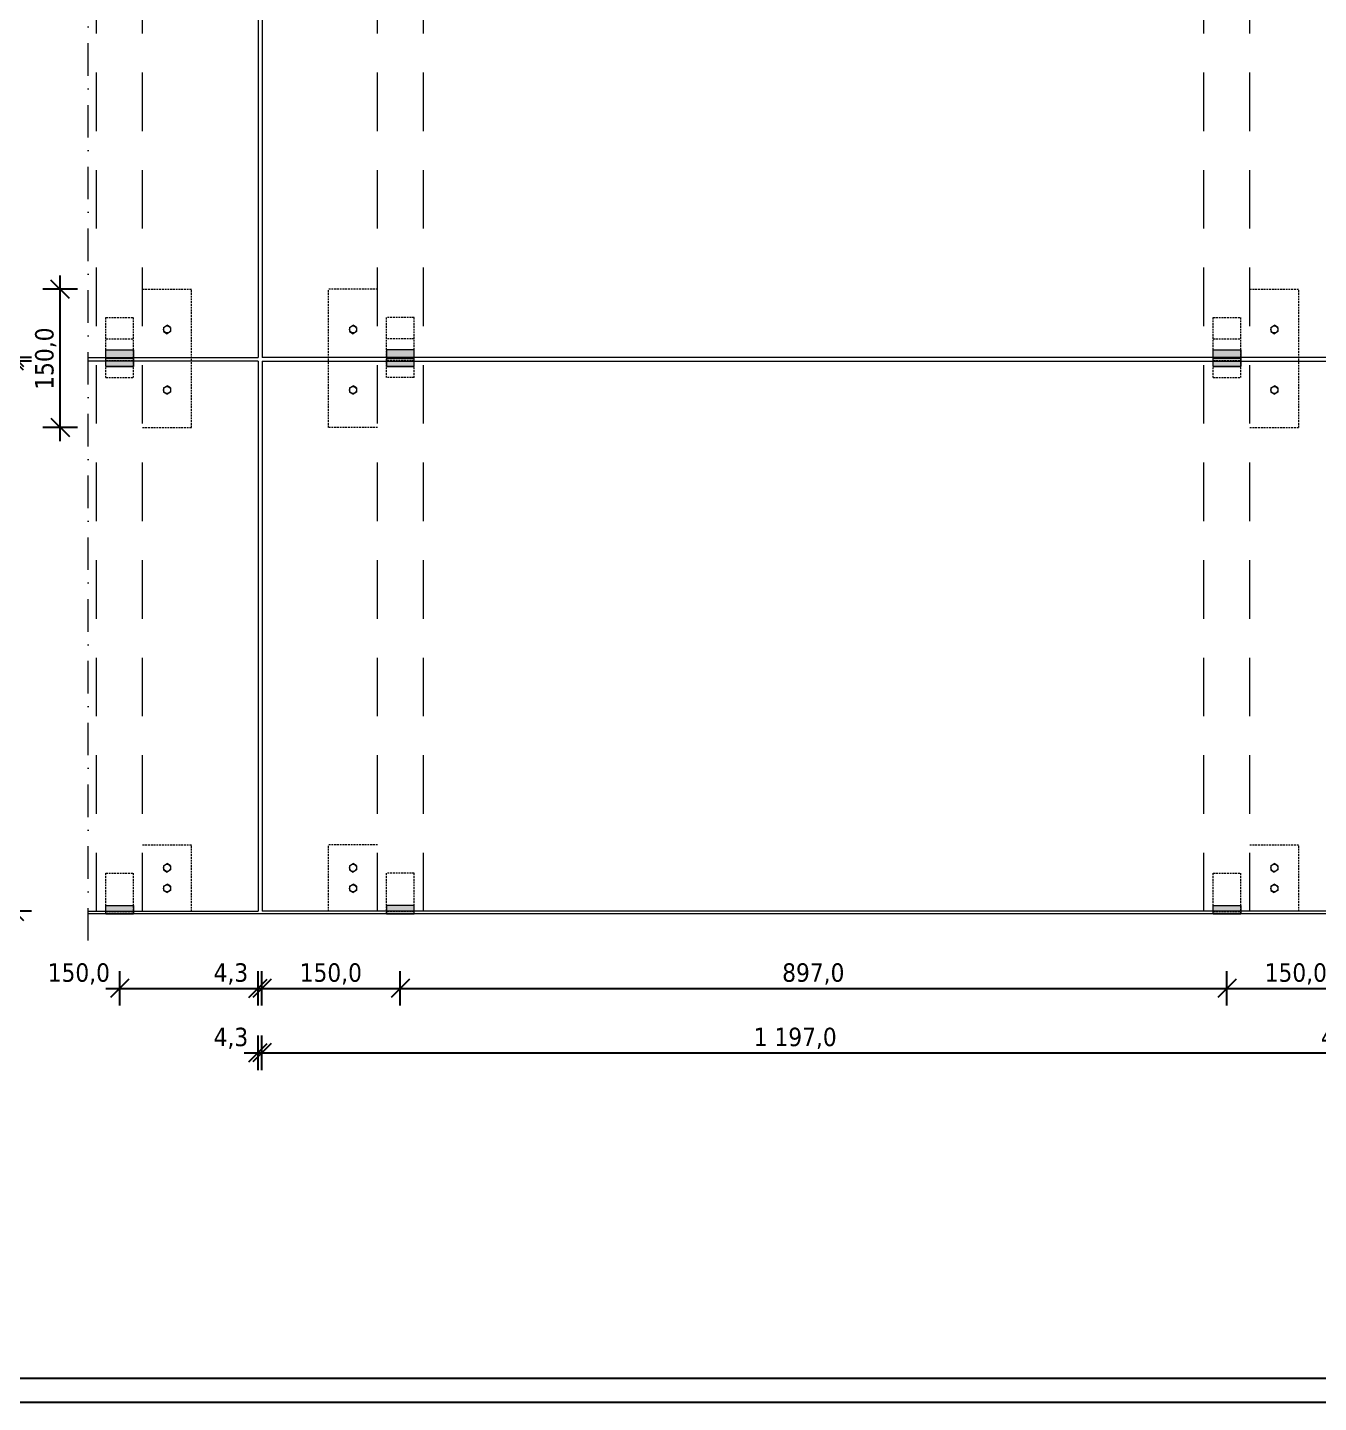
# Model space of a CAD drawing. Extents: x -106823 to -42801, y 48734 to 74234.
# Drawn here: x -96071 to -82064, y 48734 to 63655 of the extents above; entities that cross this region are included whole.
import ezdxf

# ---------------------------------------------------------------- set-up
doc = ezdxf.new("R2010")
doc.units = 0
doc.header["$MEASUREMENT"] = 0
for name, pattern in [('Dot & Dashed', [670.277762, 352.777767, -176.388884, 0, -141.111112]), ('Hidden Line', [30, 20, -10]), ('Przerywana długa', [1058.333302, 634.99999, -423.333311])]:
    doc.linetypes.add(name, pattern=pattern)
for name, color, linetype, lineweight, true_color in [('2D Drafting - General_Pen_No__2', 7, 'Continuous', 15, 0x7f7f7f), ('2D Drafting - General_Pen_No__5', 7, 'Continuous', 25, 0x40a5ff), ('2D Drafting - General_Pen_No__62', 7, 'Continuous', 20, 0xaaaaaa), ('Wymiarowanie_Pen_No__5', 7, 'Continuous', 25, 0x40a5ff)]:
    doc.layers.add(name, color=color, linetype=linetype, lineweight=lineweight, true_color=true_color)
doc.layers.add('Wymiarowanie', color=7, linetype='Continuous')
doc.styles.add('GENERATED_STYLE_3', font='')
doc.styles.get('GENERATED_STYLE_3').set_extended_font_data('Tahoma Zachodni')
doc.dimstyles.new('GENERATED_STYLE__5', dxfattribs={"dimtxt": 200, "dimasz": 190, "dimexe": 0.18, "dimexo": 0, "dimgap": 0.09, "dimtad": 1, "dimdec": 1, "dimlfac": 0.1, "dimzin": 0, "dimdsep": 46, "dimtxsty": 'GENERATED_STYLE_3', "dimblk": 'ARROWHEAD_6', "dimblk1": 'ARROWHEAD_6', "dimblk2": 'ARROWHEAD_6', "dimcen": 0.09, "dimclrd": 256, "dimclre": 256, "dimclrt": 256, "dimadec": 0, "dimazin": 0, "dimtfac": 1, "dimtdec": 4, "dimtmove": 0, "dimatfit": 3, "dimfxl": 0, "dimtolj": 1, "dimtzin": 0, "dimarcsym": 0})
doc.dimstyles.new('GENERATED_STYLE__6', dxfattribs={"dimtxt": 200, "dimasz": 190, "dimexe": 0.18, "dimexo": 0, "dimgap": 0.09, "dimtad": 1, "dimtih": 1, "dimtoh": 1, "dimdec": 1, "dimlfac": 0.1, "dimzin": 0, "dimdsep": 46, "dimtxsty": 'GENERATED_STYLE_3', "dimblk": 'ARROWHEAD_6', "dimblk1": 'ARROWHEAD_6', "dimblk2": 'ARROWHEAD_6', "dimcen": 0.09, "dimclrd": 256, "dimclre": 256, "dimclrt": 256, "dimadec": 0, "dimazin": 0, "dimtfac": 1, "dimtdec": 4, "dimtmove": 0, "dimatfit": 3, "dimfxl": 0, "dimtolj": 1, "dimtzin": 0, "dimarcsym": 0})

# ---------------------------------------------------------------- blocks, each defined once
blk = doc.blocks.new('*D134')
at = {"layer": 'Wymiarowanie_Pen_No__5', "linetype": 'Continuous'}
for p, q in [((-96314, 60175), (-96114, 59975)), ((-96114, 59935), (-96314, 60135)), ((-96026, 60035), (-96401, 60035)), ((-96214, 54065), (-96214, 60035)), ((-96314, 54165), (-96114, 53965)), ((-96026, 54065), (-96401, 54065)), ((-96214, 53915), (-96214, 54065))]:
    blk.add_line(p, q, dxfattribs=at)
at = {"layer": 'Wymiarowanie_Pen_No__5', "char_height": 200, "attachment_point": 7, "rotation": 90, "style": 'GENERATED_STYLE_3'}
for s, insert in [('{597,0}', (-96254, 62719)), ('{4,0}', (-96254, 59552)), ('{597,0}', (-96254, 56517))]:
    blk.add_mtext(s, dxfattribs=dict(at, insert=insert))
blk = doc.blocks.new('ARROWHEAD_6')
at = {"color": 0, "linetype": 'Continuous', "lineweight": 0}
for p, q in [((0, 0), (-1, 0)), ((-0.5, -0.5), (0.5, 0.5))]:
    blk.add_line(p, q, dxfattribs=at)
blk = doc.blocks.new('*D135')
at = {"layer": 'Wymiarowanie_Pen_No__5', "linetype": 'Continuous'}
for p, q in [((-96314, 60175), (-96114, 59975)), ((-96114, 59935), (-96314, 60135)), ((-96026, 60075), (-96401, 60075)), ((-96026, 60035), (-96401, 60035)), ((-96214, 60035), (-96214, 60075))]:
    blk.add_line(p, q, dxfattribs=at)
at = {"layer": 'Wymiarowanie_Pen_No__5', "char_height": 200, "attachment_point": 7, "rotation": 90, "style": 'GENERATED_STYLE_3'}
for s, insert in [('{597,0}', (-96254, 62719)), ('{4,0}', (-96254, 59552)), ('{597,0}', (-96254, 56517))]:
    blk.add_mtext(s, dxfattribs=dict(at, insert=insert))
blk = doc.blocks.new('*D136')
at = {"layer": 'Wymiarowanie_Pen_No__5', "linetype": 'Continuous'}
for p, q in [((-96114, 65945), (-96314, 66145)), ((-96214, 66045), (-96214, 66195)), ((-96026, 66045), (-96401, 66045)), ((-96214, 60075), (-96214, 66045)), ((-96314, 60175), (-96114, 59975)), ((-96114, 59935), (-96314, 60135)), ((-96026, 60075), (-96401, 60075))]:
    blk.add_line(p, q, dxfattribs=at)
at = {"layer": 'Wymiarowanie_Pen_No__5', "char_height": 200, "attachment_point": 7, "rotation": 90, "style": 'GENERATED_STYLE_3'}
for s, insert in [('{597,0}', (-96254, 62719)), ('{4,0}', (-96254, 59552)), ('{597,0}', (-96254, 56517))]:
    blk.add_mtext(s, dxfattribs=dict(at, insert=insert))
blk = doc.blocks.new('*D137')
at = {"layer": 'Wymiarowanie_Pen_No__5', "linetype": 'Continuous'}
for p, q in [((-95617, 60715), (-95817, 60915)), ((-95717, 60815), (-95717, 60965)), ((-95529, 60815), (-95904, 60815)), ((-95717, 59315), (-95717, 60815)), ((-95817, 59415), (-95617, 59215)), ((-95529, 59315), (-95904, 59315)), ((-95717, 59165), (-95717, 59315))]:
    blk.add_line(p, q, dxfattribs=at)
at = {"layer": 'Wymiarowanie_Pen_No__5', "insert": (-95757, 59724), "char_height": 200, "attachment_point": 7, "rotation": 90, "style": 'GENERATED_STYLE_3'}
blk.add_mtext('{150,0}', dxfattribs=at)
blk = doc.blocks.new('*D138')
at = {"layer": 'Wymiarowanie_Pen_No__5', "linetype": 'Continuous'}
for p, q in [((-94970, 53328), (-95170, 53128)), ((-95070, 53041), (-95070, 53416)), ((-93670, 53128), (-93470, 53328)), ((-93427, 53328), (-93627, 53128)), ((-93570, 53041), (-93570, 53416)), ((-95220, 53228), (-95070, 53228)), ((-95070, 53228), (-93570, 53228))]:
    blk.add_line(p, q, dxfattribs=at)
at = {"layer": 'Wymiarowanie_Pen_No__5', "char_height": 200, "attachment_point": 7, "style": 'GENERATED_STYLE_3'}
for s, insert in [('{150,0}', (-95852, 53268)), ('{4,3}', (-94052, 53268)), ('{150,0}', (-93118, 53268)), ('{897,0}', (-87883, 53268)), ('{150,0}', (-82648, 53268)), ('{4,0}', (-81417, 53268))]:
    blk.add_mtext(s, dxfattribs=dict(at, insert=insert))
blk = doc.blocks.new('*D139')
at = {"layer": 'Wymiarowanie_Pen_No__5', "linetype": 'Continuous'}
for p, q in [((-93670, 53128), (-93470, 53328)), ((-93427, 53328), (-93627, 53128)), ((-93570, 53041), (-93570, 53416)), ((-93527, 53041), (-93527, 53416)), ((-93570, 53228), (-93527, 53228))]:
    blk.add_line(p, q, dxfattribs=at)
at = {"layer": 'Wymiarowanie_Pen_No__5', "char_height": 200, "attachment_point": 7, "style": 'GENERATED_STYLE_3'}
for s, insert in [('{150,0}', (-95852, 53268)), ('{4,3}', (-94052, 53268)), ('{150,0}', (-93118, 53268)), ('{897,0}', (-87883, 53268)), ('{150,0}', (-82648, 53268)), ('{4,0}', (-81417, 53268))]:
    blk.add_mtext(s, dxfattribs=dict(at, insert=insert))
blk = doc.blocks.new('*D140')
at = {"layer": 'Wymiarowanie_Pen_No__5', "linetype": 'Continuous'}
for p, q in [((-93670, 53128), (-93470, 53328)), ((-93427, 53328), (-93627, 53128)), ((-93527, 53041), (-93527, 53416)), ((-91927, 53328), (-92127, 53128)), ((-92027, 53041), (-92027, 53416)), ((-93527, 53228), (-92027, 53228))]:
    blk.add_line(p, q, dxfattribs=at)
at = {"layer": 'Wymiarowanie_Pen_No__5', "char_height": 200, "attachment_point": 7, "style": 'GENERATED_STYLE_3'}
for s, insert in [('{150,0}', (-95852, 53268)), ('{4,3}', (-94052, 53268)), ('{150,0}', (-93118, 53268)), ('{897,0}', (-87883, 53268)), ('{150,0}', (-82648, 53268)), ('{4,0}', (-81417, 53268))]:
    blk.add_mtext(s, dxfattribs=dict(at, insert=insert))
blk = doc.blocks.new('*D141')
at = {"layer": 'Wymiarowanie_Pen_No__5', "linetype": 'Continuous'}
for p, q in [((-91927, 53328), (-92127, 53128)), ((-92027, 53041), (-92027, 53416)), ((-82957, 53328), (-83157, 53128)), ((-83057, 53041), (-83057, 53416)), ((-92027, 53228), (-83057, 53228))]:
    blk.add_line(p, q, dxfattribs=at)
at = {"layer": 'Wymiarowanie_Pen_No__5', "char_height": 200, "attachment_point": 7, "style": 'GENERATED_STYLE_3'}
for s, insert in [('{150,0}', (-95852, 53268)), ('{4,3}', (-94052, 53268)), ('{150,0}', (-93118, 53268)), ('{897,0}', (-87883, 53268)), ('{150,0}', (-82648, 53268)), ('{4,0}', (-81417, 53268))]:
    blk.add_mtext(s, dxfattribs=dict(at, insert=insert))
blk = doc.blocks.new('*D142')
at = {"layer": 'Wymiarowanie_Pen_No__5', "linetype": 'Continuous'}
for p, q in [((-82957, 53328), (-83157, 53128)), ((-83057, 53041), (-83057, 53416)), ((-81657, 53128), (-81457, 53328)), ((-81417, 53328), (-81617, 53128)), ((-81557, 53041), (-81557, 53416)), ((-83057, 53228), (-81557, 53228))]:
    blk.add_line(p, q, dxfattribs=at)
at = {"layer": 'Wymiarowanie_Pen_No__5', "char_height": 200, "attachment_point": 7, "style": 'GENERATED_STYLE_3'}
for s, insert in [('{150,0}', (-95852, 53268)), ('{4,3}', (-94052, 53268)), ('{150,0}', (-93118, 53268)), ('{897,0}', (-87883, 53268)), ('{150,0}', (-82648, 53268)), ('{4,0}', (-81417, 53268))]:
    blk.add_mtext(s, dxfattribs=dict(at, insert=insert))
blk = doc.blocks.new('*D143')
at = {"layer": 'Wymiarowanie_Pen_No__5', "linetype": 'Continuous'}
for p, q in [((-81657, 53128), (-81457, 53328)), ((-81417, 53328), (-81617, 53128)), ((-81557, 53041), (-81557, 53416)), ((-81517, 53041), (-81517, 53416)), ((-81557, 53228), (-81517, 53228)), ((-81517, 53228), (-81367, 53228))]:
    blk.add_line(p, q, dxfattribs=at)
at = {"layer": 'Wymiarowanie_Pen_No__5', "char_height": 200, "attachment_point": 7, "style": 'GENERATED_STYLE_3'}
for s, insert in [('{150,0}', (-95852, 53268)), ('{4,3}', (-94052, 53268)), ('{150,0}', (-93118, 53268)), ('{897,0}', (-87883, 53268)), ('{150,0}', (-82648, 53268)), ('{4,0}', (-81417, 53268))]:
    blk.add_mtext(s, dxfattribs=dict(at, insert=insert))
blk = doc.blocks.new('*D161')
at = {"layer": 'Wymiarowanie_Pen_No__5', "linetype": 'Continuous'}
for p, q in [((-93570, 52342), (-93570, 52717)), ((-93527, 52342), (-93527, 52717)), ((-93720, 52529), (-93570, 52529)), ((-93670, 52429), (-93470, 52629)), ((-93427, 52629), (-93627, 52429)), ((-93570, 52529), (-93527, 52529))]:
    blk.add_line(p, q, dxfattribs=at)
at = {"layer": 'Wymiarowanie_Pen_No__5', "char_height": 200, "attachment_point": 7, "style": 'GENERATED_STYLE_3'}
for s, insert in [('{4,3}', (-94052, 52569)), ('{1\xa0197,0}', (-88192, 52569)), ('{4,0}', (-82039, 52569))]:
    blk.add_mtext(s, dxfattribs=dict(at, insert=insert))
blk = doc.blocks.new('*D162')
at = {"layer": 'Wymiarowanie_Pen_No__5', "linetype": 'Continuous'}
for p, q in [((-93527, 52342), (-93527, 52717)), ((-81557, 52342), (-81557, 52717)), ((-93670, 52429), (-93470, 52629)), ((-93427, 52629), (-93627, 52429)), ((-93527, 52529), (-81557, 52529)), ((-81657, 52429), (-81457, 52629)), ((-81417, 52629), (-81617, 52429))]:
    blk.add_line(p, q, dxfattribs=at)
at = {"layer": 'Wymiarowanie_Pen_No__5', "char_height": 200, "attachment_point": 7, "style": 'GENERATED_STYLE_3'}
for s, insert in [('{4,3}', (-94052, 52569)), ('{1\xa0197,0}', (-88192, 52569)), ('{4,0}', (-82039, 52569))]:
    blk.add_mtext(s, dxfattribs=dict(at, insert=insert))
blk = doc.blocks.new('*D163')
at = {"layer": 'Wymiarowanie_Pen_No__5', "linetype": 'Continuous'}
for p, q in [((-81557, 52342), (-81557, 52717)), ((-81517, 52342), (-81517, 52717)), ((-81657, 52429), (-81457, 52629)), ((-81417, 52629), (-81617, 52429)), ((-81557, 52529), (-81517, 52529)), ((-81517, 52529), (-81367, 52529))]:
    blk.add_line(p, q, dxfattribs=at)
at = {"layer": 'Wymiarowanie_Pen_No__5', "char_height": 200, "attachment_point": 7, "style": 'GENERATED_STYLE_3'}
for s, insert in [('{4,3}', (-94052, 52569)), ('{1\xa0197,0}', (-88192, 52569)), ('{4,0}', (-82039, 52569))]:
    blk.add_mtext(s, dxfattribs=dict(at, insert=insert))

msp = doc.modelspace()

# ---------------------------------------------------------------- hatches: boundary and pattern name
at = {"layer": '2D Drafting - General_Pen_No__62', "linetype": 'Continuous'}
for points in [[(-94919.67, 60066.69), (-95219.67, 60066.69), (-95219.67, 60156.69), (-94919.67, 60156.69)], [(-92176.51, 60066.69), (-91876.51, 60066.69), (-91876.51, 60156.69), (-92176.51, 60156.69)], [(-82906.51, 60066.69), (-83206.51, 60066.69), (-83206.51, 60156.69), (-82906.51, 60156.69)], [(-94919.67, 59976.69), (-95219.67, 59976.69), (-95219.67, 60066.69), (-94919.67, 60066.69)], [(-92176.51, 59976.69), (-91876.51, 59976.69), (-91876.51, 60066.69), (-92176.51, 60066.69)], [(-82906.51, 59976.69), (-83206.51, 59976.69), (-83206.51, 60066.69), (-82906.51, 60066.69)], [(-94919.67, 54036.69), (-95219.67, 54036.69), (-95219.67, 54126.69), (-94919.67, 54126.69)], [(-92176.51, 54036.69), (-91876.51, 54036.69), (-91876.51, 54126.69), (-92176.51, 54126.69)], [(-82906.51, 54036.69), (-83206.51, 54036.69), (-83206.51, 54126.69), (-82906.51, 54126.69)]]:
    msp.add_hatch(color=256, dxfattribs=at).paths.add_polyline_path(points, flags=0)

# ---------------------------------------------------------------- linework, layer by layer
at = {"layer": '2D Drafting - General_Pen_No__2', "linetype": 'Dot & Dashed'}
msp.add_line((-95413.06, 53746.38), (-95413.06, 70626.66), dxfattribs=at)
at = {"layer": '2D Drafting - General_Pen_No__2', "linetype": 'Przerywana długa'}
for p, q in [((-95322.83, 54064.55), (-95322.83, 67472.76)), ((-94822.83, 54064.55), (-94822.83, 67472.76)), ((-92273.35, 54064.55), (-92273.35, 67472.76)), ((-91773.35, 54064.55), (-91773.35, 67472.76)), ((-83309.67, 54064.55), (-83309.67, 67472.76)), ((-82809.67, 54064.55), (-82809.67, 67472.76))]:
    msp.add_line(p, q, dxfattribs=at)
at = {"layer": '2D Drafting - General_Pen_No__2', "linetype": 'Continuous'}
for p, q in [((-93569.67, 66044.55), (-93569.67, 60074.55)), ((-93526.51, 66044.55), (-93526.51, 60074.55)), ((-94594.54, 60401.06), (-94556.37, 60424.06)), ((-94594.54, 60401.06), (-94594.54, 60355.06)), ((-94594.54, 60355.06), (-94556.37, 60332.06)), ((-94518.2, 60401.06), (-94556.37, 60424.06)), ((-94518.2, 60355.06), (-94556.37, 60332.06)), ((-94518.2, 60401.06), (-94518.2, 60355.06)), ((-92577.12, 60401.06), (-92538.96, 60424.06)), ((-92577.12, 60401.06), (-92577.12, 60355.06)), ((-92577.12, 60355.06), (-92538.96, 60332.06)), ((-92500.79, 60401.06), (-92538.96, 60424.06)), ((-92500.79, 60355.06), (-92538.96, 60332.06)), ((-92500.79, 60401.06), (-92500.79, 60355.06)), ((-82581.38, 60401.06), (-82543.21, 60424.06)), ((-82581.38, 60401.06), (-82581.38, 60355.06)), ((-82581.38, 60355.06), (-82543.21, 60332.06)), ((-82505.04, 60401.06), (-82543.21, 60424.06)), ((-82505.04, 60355.06), (-82543.21, 60332.06)), ((-82505.04, 60401.06), (-82505.04, 60355.06)), ((-95219.67, 60156.69), (-94919.67, 60156.69)), ((-95219.67, 59976.69), (-95219.67, 60156.69)), ((-94919.67, 60156.69), (-94919.67, 59976.69)), ((-91876.51, 60156.69), (-92176.51, 60156.69)), ((-92176.51, 60156.69), (-92176.51, 59976.69)), ((-91876.51, 59976.69), (-91876.51, 60156.69)), ((-83206.51, 60156.69), (-82906.51, 60156.69)), ((-83206.51, 59976.69), (-83206.51, 60156.69)), ((-82906.51, 60156.69), (-82906.51, 59976.69)), ((-95413.06, 60074.55), (-93569.67, 60074.55)), ((-93569.67, 60034.55), (-95413.06, 60034.55)), ((-95219.67, 60066.69), (-94919.67, 60066.69)), ((-93569.67, 60034.55), (-93569.67, 54064.55)), ((-81556.51, 60074.55), (-93526.51, 60074.55)), ((-93526.51, 60034.55), (-81556.51, 60034.55)), ((-93526.51, 60034.55), (-93526.51, 54064.55)), ((-91876.51, 60066.69), (-92176.51, 60066.69)), ((-83206.51, 60066.69), (-82906.51, 60066.69)), ((-95219.67, 59976.69), (-94919.67, 59976.69)), ((-91876.51, 59976.69), (-92176.51, 59976.69)), ((-83206.51, 59976.69), (-82906.51, 59976.69)), ((-94594.54, 59744.38), (-94556.37, 59767.38)), ((-94594.54, 59744.38), (-94594.54, 59698.38)), ((-94594.54, 59698.38), (-94556.37, 59675.38)), ((-94518.2, 59744.38), (-94556.37, 59767.38)), ((-94518.2, 59698.38), (-94556.37, 59675.38)), ((-94518.2, 59744.38), (-94518.2, 59698.38)), ((-92577.12, 59744.38), (-92538.96, 59767.38)), ((-92577.12, 59744.38), (-92577.12, 59698.38)), ((-92577.12, 59698.38), (-92538.96, 59675.38)), ((-92500.79, 59744.38), (-92538.96, 59767.38)), ((-92500.79, 59698.38), (-92538.96, 59675.38)), ((-92500.79, 59744.38), (-92500.79, 59698.38)), ((-82581.38, 59744.38), (-82543.21, 59767.38)), ((-82581.38, 59744.38), (-82581.38, 59698.38)), ((-82581.38, 59698.38), (-82543.21, 59675.38)), ((-82505.04, 59744.38), (-82543.21, 59767.38)), ((-82505.04, 59698.38), (-82543.21, 59675.38)), ((-82505.04, 59744.38), (-82505.04, 59698.38)), ((-94594.96, 54559.16), (-94556.79, 54582.16)), ((-94594.96, 54559.16), (-94594.96, 54513.16)), ((-94594.96, 54513.16), (-94556.79, 54490.16)), ((-94518.63, 54559.16), (-94556.79, 54582.16)), ((-94518.63, 54513.16), (-94556.79, 54490.16)), ((-94518.63, 54559.16), (-94518.63, 54513.16)), ((-92577.55, 54559.16), (-92539.38, 54582.16)), ((-92577.55, 54559.16), (-92577.55, 54513.16)), ((-92577.55, 54513.16), (-92539.38, 54490.16)), ((-92501.21, 54559.16), (-92539.38, 54582.16)), ((-92501.21, 54513.16), (-92539.38, 54490.16)), ((-92501.21, 54559.16), (-92501.21, 54513.16)), ((-82581.8, 54559.16), (-82543.63, 54582.16)), ((-82581.8, 54559.16), (-82581.8, 54513.16)), ((-82581.8, 54513.16), (-82543.63, 54490.16)), ((-82505.47, 54559.16), (-82543.63, 54582.16)), ((-82505.47, 54513.16), (-82543.63, 54490.16)), ((-82505.47, 54559.16), (-82505.47, 54513.16)), ((-94594.96, 54335.94), (-94556.79, 54358.94)), ((-94594.96, 54335.94), (-94594.96, 54289.94)), ((-94518.63, 54335.94), (-94556.79, 54358.94)), ((-94518.63, 54335.94), (-94518.63, 54289.94)), ((-92577.55, 54335.94), (-92539.38, 54358.94)), ((-92577.55, 54335.94), (-92577.55, 54289.94)), ((-92501.21, 54335.94), (-92539.38, 54358.94)), ((-92501.21, 54335.94), (-92501.21, 54289.94)), ((-82581.8, 54335.94), (-82543.63, 54358.94)), ((-82581.8, 54335.94), (-82581.8, 54289.94)), ((-82505.47, 54335.94), (-82543.63, 54358.94)), ((-82505.47, 54335.94), (-82505.47, 54289.94)), ((-94594.96, 54289.94), (-94556.79, 54266.94)), ((-94518.63, 54289.94), (-94556.79, 54266.94)), ((-92577.55, 54289.94), (-92539.38, 54266.94)), ((-92501.21, 54289.94), (-92539.38, 54266.94)), ((-82581.8, 54289.94), (-82543.63, 54266.94)), ((-82505.47, 54289.94), (-82543.63, 54266.94)), ((-95413.06, 54064.55), (-93569.67, 54064.55)), ((-75362.98, 54036.69), (-95413.06, 54036.69)), ((-95219.67, 54126.69), (-94919.67, 54126.69)), ((-95219.67, 54036.69), (-94919.67, 54036.69)), ((-81556.51, 54064.55), (-93526.51, 54064.55)), ((-91876.51, 54126.69), (-92176.51, 54126.69)), ((-91876.51, 54036.69), (-92176.51, 54036.69)), ((-83206.51, 54126.69), (-82906.51, 54126.69)), ((-83206.51, 54036.69), (-82906.51, 54036.69))]:
    msp.add_line(p, q, dxfattribs=at)
at = {"layer": '2D Drafting - General_Pen_No__2', "linetype": 'Hidden Line'}
for p, q in [((-94822.83, 60814.55), (-94290.76, 60814.55)), ((-94290.76, 59314.55), (-94290.76, 60814.55)), ((-92273.35, 60814.55), (-92805.41, 60814.55)), ((-92805.41, 59314.55), (-92805.41, 60814.55)), ((-82809.67, 60814.55), (-82277.6, 60814.55)), ((-82277.6, 59314.55), (-82277.6, 60814.55)), ((-95219.67, 60506.69), (-94919.67, 60506.69)), ((-95219.67, 59856.69), (-95219.67, 60506.69)), ((-94919.67, 59856.69), (-94919.67, 60506.69)), ((-91876.51, 60506.69), (-92176.51, 60506.69)), ((-92176.51, 59856.69), (-92176.51, 60506.69)), ((-91876.51, 59856.69), (-91876.51, 60506.69)), ((-83206.51, 60506.69), (-82906.51, 60506.69)), ((-83206.51, 59856.69), (-83206.51, 60506.69)), ((-82906.51, 59856.69), (-82906.51, 60506.69)), ((-95219.67, 60276.69), (-94919.67, 60276.69)), ((-91876.51, 60276.69), (-92176.51, 60276.69)), ((-83206.51, 60276.69), (-82906.51, 60276.69)), ((-95219.67, 60071.69), (-94919.67, 60071.69)), ((-95219.67, 60041.69), (-94919.67, 60041.69)), ((-91876.51, 60071.69), (-92176.51, 60071.69)), ((-91876.51, 60041.69), (-92176.51, 60041.69)), ((-83206.51, 60071.69), (-82906.51, 60071.69)), ((-83206.51, 60041.69), (-82906.51, 60041.69)), ((-95219.67, 59856.69), (-94919.67, 59856.69)), ((-91876.51, 59856.69), (-92176.51, 59856.69)), ((-83206.51, 59856.69), (-82906.51, 59856.69)), ((-94822.83, 59314.55), (-94290.76, 59314.55)), ((-92273.35, 59314.55), (-92805.41, 59314.55)), ((-82809.67, 59314.55), (-82277.6, 59314.55)), ((-94822.83, 54784.55), (-94290.76, 54784.55)), ((-94290.76, 54064.55), (-94290.76, 54784.55)), ((-92273.35, 54784.55), (-92805.41, 54784.55)), ((-92805.41, 54064.55), (-92805.41, 54784.55)), ((-82809.67, 54784.55), (-82277.6, 54784.55)), ((-82277.6, 54064.55), (-82277.6, 54784.55)), ((-95219.67, 54476.69), (-94919.67, 54476.69)), ((-95219.67, 54036.69), (-95219.67, 54476.69)), ((-94919.67, 54036.69), (-94919.67, 54476.69)), ((-91876.51, 54476.69), (-92176.51, 54476.69)), ((-92176.51, 54036.69), (-92176.51, 54476.69)), ((-91876.51, 54036.69), (-91876.51, 54476.69)), ((-83206.51, 54476.69), (-82906.51, 54476.69)), ((-83206.51, 54036.69), (-83206.51, 54476.69)), ((-82906.51, 54036.69), (-82906.51, 54476.69)), ((-95219.67, 54061.69), (-94919.67, 54061.69)), ((-91876.51, 54061.69), (-92176.51, 54061.69)), ((-83206.51, 54061.69), (-82906.51, 54061.69))]:
    msp.add_line(p, q, dxfattribs=at)
at = {"layer": '2D Drafting - General_Pen_No__2', "linetype": 'Continuous', "flags": 128}
for points in [[(-94919.67, 60066.69), (-95219.67, 60066.69), (-95219.67, 60156.69), (-94919.67, 60156.69)], [(-92176.51, 60066.69), (-91876.51, 60066.69), (-91876.51, 60156.69), (-92176.51, 60156.69)], [(-82906.51, 60066.69), (-83206.51, 60066.69), (-83206.51, 60156.69), (-82906.51, 60156.69)], [(-94919.67, 59976.69), (-95219.67, 59976.69), (-95219.67, 60066.69), (-94919.67, 60066.69)], [(-92176.51, 59976.69), (-91876.51, 59976.69), (-91876.51, 60066.69), (-92176.51, 60066.69)], [(-82906.51, 59976.69), (-83206.51, 59976.69), (-83206.51, 60066.69), (-82906.51, 60066.69)], [(-94919.67, 54036.69), (-95219.67, 54036.69), (-95219.67, 54126.69), (-94919.67, 54126.69)], [(-92176.51, 54036.69), (-91876.51, 54036.69), (-91876.51, 54126.69), (-92176.51, 54126.69)], [(-82906.51, 54036.69), (-83206.51, 54036.69), (-83206.51, 54126.69), (-82906.51, 54126.69)]]:
    msp.add_lwpolyline(points, close=True, dxfattribs=at)
at = {"layer": '2D Drafting - General_Pen_No__2', "linetype": 'Continuous'}
for centre in [(-94556.37, 60378.06), (-92538.96, 60378.06), (-82543.21, 60378.06), (-94556.37, 59721.38), (-92538.96, 59721.38), (-82543.21, 59721.38), (-94556.79, 54536.16), (-92539.38, 54536.16), (-82543.63, 54536.16), (-94556.79, 54312.94), (-92539.38, 54312.94), (-82543.63, 54312.94)]:
    msp.add_circle(centre, 38.17, dxfattribs=at)
at = {"layer": '2D Drafting - General_Pen_No__5', "linetype": 'Continuous'}
for p, q in [((-43060.3, 48993.54), (-97875.9, 48993.54)), ((-42800.66, 48733.9), (-98135.54, 48733.9))]:
    msp.add_line(p, q, dxfattribs=at)

# ---------------------------------------------------------------- dimensions: what is measured, and where the dimension line sits
at = {"layer": 'Wymiarowanie', "color": 161, "linetype": 'Continuous', "lineweight": 25, "true_color": 0x40a5ff}
for base, p1, p2, picture, middle in [((-96213.65, 54064.55), (-93569.67, 60074.55), (-93569.67, 66044.55), '*D136', (-96353.65, 63060.47)), ((-96213.65, 54064.55), (-93569.67, 54064.55), (-93569.67, 60034.55), '*D134', (-96353.65, 56859.38)), ((-96213.65, 54064.55), (-93569.67, 60034.55), (-93569.67, 60074.55), '*D135', (-96353.65, 59742.55)), ((-95716.92, 59314.55), (-82277.6, 59314.55), (-82277.6, 60814.55), '*D137', (-95856.92, 60065.47))]:
    dim = msp.add_linear_dim(base=base, p1=p1, p2=p2, angle=90, dimstyle='GENERATED_STYLE__5', dxfattribs=at)
    dim.commit()
    dim.dimension.update_dxf_attribs({"geometry": picture, "text_midpoint": middle})
for base, p1, p2, picture, middle in [((-95069.67, 53228.29), (-95069.67, 54126.69), (-93569.67, 54064.55), '*D138', (-95509.78, 53368.29)), ((-95069.67, 53228.29), (-93526.51, 54064.55), (-92026.51, 54126.69), '*D140', (-92775.59, 53368.29)), ((-95069.67, 53228.29), (-92026.51, 54126.69), (-83056.51, 54126.69), '*D141', (-87540.59, 53368.29)), ((-95069.67, 53228.29), (-83056.51, 54126.69), (-81556.51, 54064.55), '*D142', (-82305.59, 53368.29)), ((-95069.67, 53228.29), (-93569.67, 54064.55), (-93526.51, 54064.55), '*D139', (-93861.67, 53368.29)), ((-95069.67, 53228.29), (-81556.51, 54064.55), (-81516.51, 54064.55), '*D143', (-81226.33, 53368.29)), ((-93569.67, 52529.01), (-93569.67, 54064.55), (-93526.51, 54064.55), '*D161', (-93861.67, 52669.01)), ((-93569.67, 52529.01), (-93526.51, 54064.55), (-81556.51, 54064.55), '*D162', (-87735.33, 52669.01)), ((-93569.67, 52529.01), (-81556.51, 54064.55), (-81516.51, 54064.55), '*D163', (-81848.51, 52669.01))]:
    dim = msp.add_linear_dim(base=base, p1=p1, p2=p2, dimstyle='GENERATED_STYLE__6', dxfattribs=at)
    dim.commit()
    dim.dimension.update_dxf_attribs({"geometry": picture, "text_midpoint": middle})

doc.saveas('drawing.dxf')
